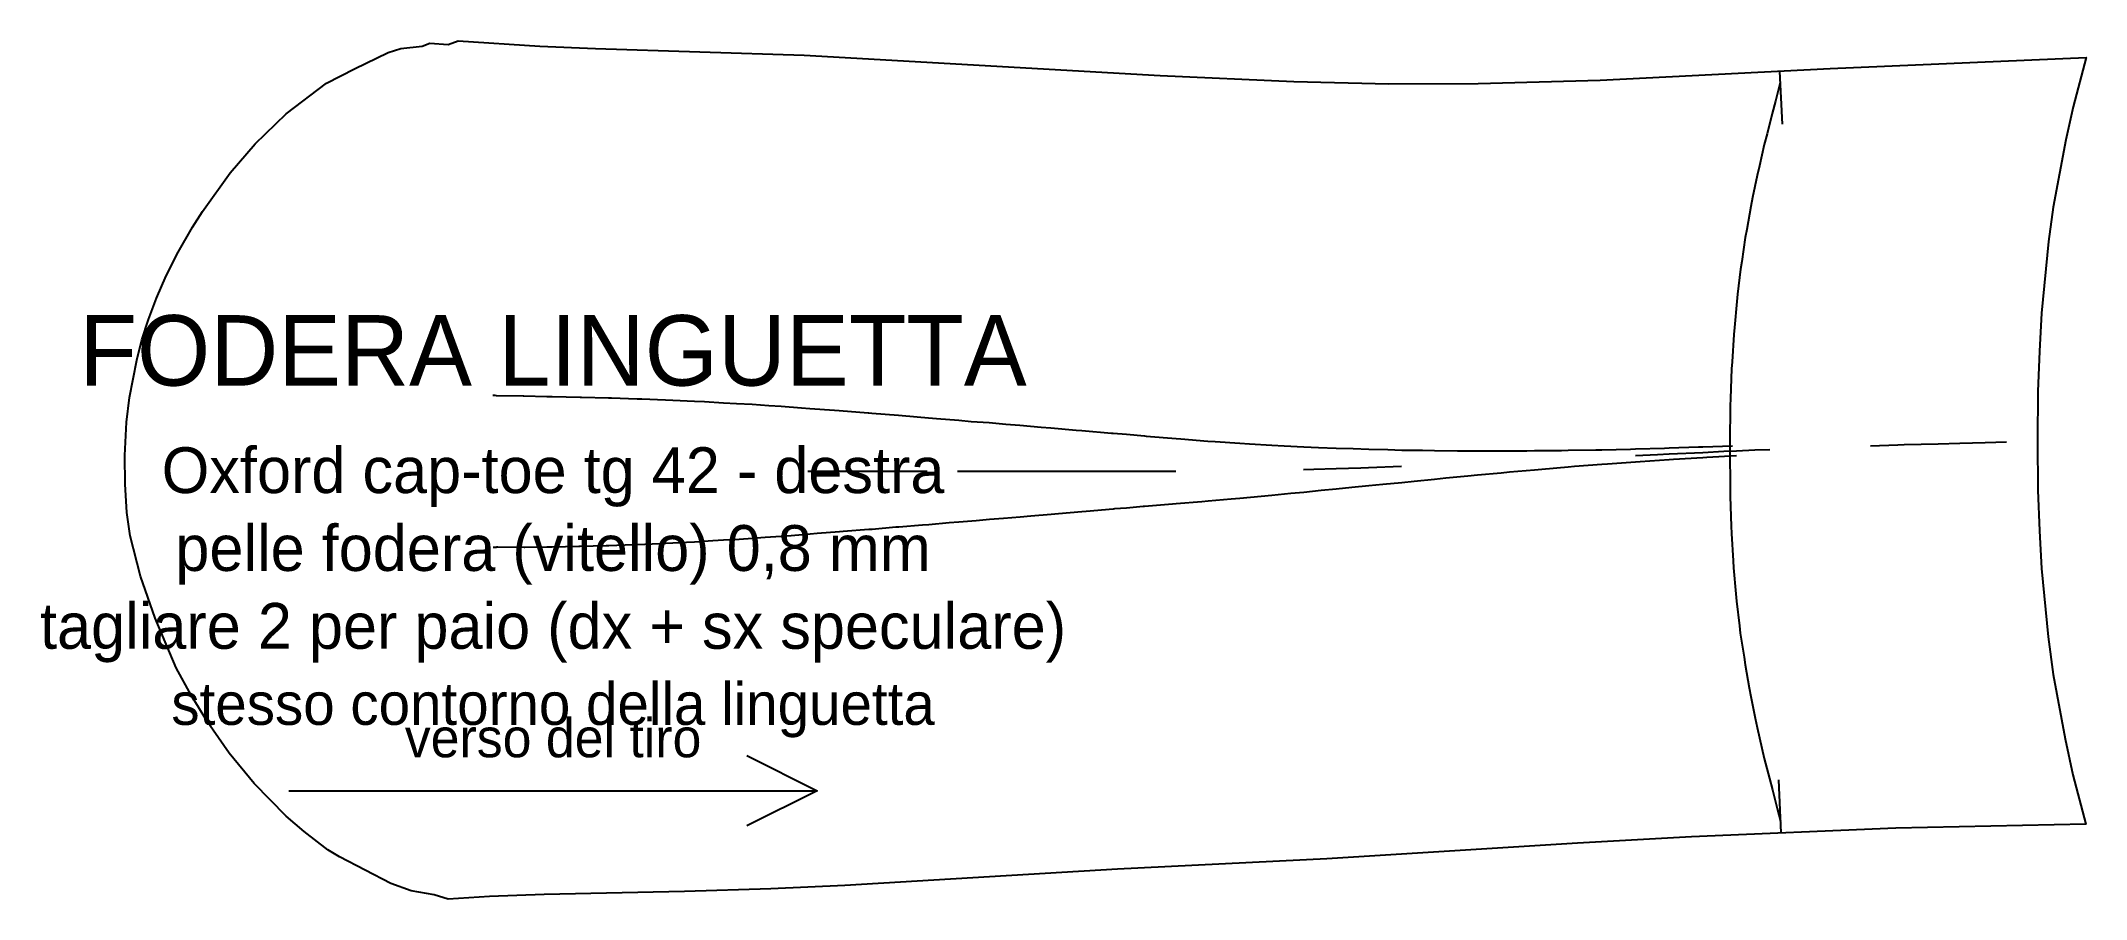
# Model space of a CAD drawing. Header units: millimetres. Extents: x -5 to 111, y 0 to 49.
import ezdxf
from ezdxf.enums import TextEntityAlignment as Align

# ---------------------------------------------------------------- set-up
doc = ezdxf.new("R2010")
doc.units = ezdxf.units.MM
doc.linetypes.add('CENTER', pattern=[5.08, 3.175, -0.635, 0.635, -0.635])
for name, color, linetype in [('ASSE', 6, 'CENTER'), ('RIFERIMENTO', 3, 'CONTINUOUS'), ('TACCHE', 7, 'CONTINUOUS'), ('TAGLIO', 7, 'CONTINUOUS'), ('TESTO', 7, 'CONTINUOUS')]:
    doc.layers.add(name, color=color, linetype=linetype)

msp = doc.modelspace()

# ---------------------------------------------------------------- linework, layer by layer
at = {"layer": 'ASSE'}
for points in [[(99.13, 25.74), (99.13, 25.74), (100.69, 25.78), (101.05, 25.8), (101.05, 25.8), (102.98, 25.85), (102.98, 25.85), (104.21, 25.89), (104.92, 25.91), (104.92, 25.91), (105.64, 25.93), (106.86, 25.96), (106.86, 25.96)], [(66.94, 24.39), (66.94, 24.39), (67.52, 24.4), (68.78, 24.44), (68.78, 24.44), (70.19, 24.49), (70.63, 24.5), (70.63, 24.5), (72.5, 24.57), (72.5, 24.57)], [(85.78, 25.18), (87.03, 25.24), (87.69, 25.28), (87.69, 25.28), (89.61, 25.36), (89.61, 25.36), (90.81, 25.42), (91.52, 25.45), (91.52, 25.45), (92.56, 25.5), (93.42, 25.53), (93.42, 25.53)], [(38.78, 24.29), (38.78, 24.29), (40.45, 24.29), (40.45, 24.29), (42.14, 24.29), (42.14, 24.29), (43.84, 24.29), (43.84, 24.29), (45.56, 24.29), (45.56, 24.29)], [(47.29, 24.29), (49.03, 24.29), (49.03, 24.29), (50.78, 24.29), (50.78, 24.29), (52.54, 24.29)], [(52.54, 24.29), (52.54, 24.29), (54.31, 24.29), (54.31, 24.29), (56.09, 24.29), (56.09, 24.29), (57.88, 24.29), (57.88, 24.29), (59.68, 24.29), (59.68, 24.29)]]:
    msp.add_lwpolyline(points, dxfattribs=at)
at = {"layer": 'RIFERIMENTO'}
for points in [[(94, 46.36), (93.73, 45.29), (93.54, 44.6), (93.26, 43.45), (93.1, 42.83), (92.82, 41.63), (92.7, 41.08), (92.44, 39.83), (92.34, 39.32), (92.1, 38.02), (92.02, 37.55), (91.82, 36.19), (91.75, 35.76), (91.58, 34.34), (91.54, 33.93), (91.4, 32.45), (91.37, 32.06), (91.27, 30.5), (91.24, 30.1), (91.19, 28.42), (91.17, 28.01), (91.15, 25.93), (91.14, 25.44), (91.16, 23.36), (91.17, 22.86), (91.22, 21.17), (91.24, 20.76), (91.34, 19.21), (91.36, 18.8), (91.49, 17.33), (91.53, 16.92), (91.69, 15.51), (91.74, 15.09), (91.95, 13.74), (92.01, 13.29), (92.25, 11.99), (92.34, 11.51), (92.59, 10.27), (92.7, 9.74), (92.97, 8.56), (93.1, 7.98), (93.39, 6.85), (93.56, 6.2), (93.83, 5.15), (94.03, 4.43)], [(20.9, 28.6), (21.01, 28.6), (21.09, 28.59), (22.62, 28.57), (22.66, 28.57), (23.96, 28.54), (24.25, 28.53), (24.26, 28.53), (25.85, 28.5), (25.93, 28.49), (27.47, 28.45), (27.63, 28.46), (29.09, 28.4), (29.36, 28.4), (30.71, 28.35), (31.12, 28.33), (32.35, 28.27), (32.91, 28.24), (33.99, 28.18), (34.73, 28.14), (35.63, 28.09), (36.57, 28.02), (37.27, 27.98), (38.42, 27.89), (38.91, 27.86), (40.3, 27.75), (40.57, 27.73), (42.22, 27.61), (42.25, 27.6), (42.43, 27.59), (43.94, 27.47), (44.14, 27.45), (45.64, 27.33), (46.1, 27.29), (47.36, 27.18), (48.06, 27.12), (49.09, 27.05), (50.04, 26.97), (50.83, 26.9), (52.04, 26.8), (52.59, 26.75), (54.03, 26.63), (54.35, 26.6), (56.03, 26.46), (56.12, 26.45), (56.88, 26.39), (57.9, 26.29), (58, 26.28), (59.7, 26.14), (59.96, 26.12), (61.51, 26), (61.91, 25.98), (63.32, 25.88), (63.87, 25.85), (65.13, 25.77), (65.83, 25.74), (66.95, 25.68), (67.78, 25.64), (68.79, 25.6), (69.75, 25.58), (70.64, 25.54), (71.72, 25.52), (72.51, 25.49), (73.69, 25.48), (74.38, 25.47), (75.67, 25.45), (76.27, 25.45), (77.64, 25.45), (78.16, 25.45), (79.61, 25.45), (80.06, 25.46), (81.58, 25.47), (81.96, 25.48), (83.54, 25.5), (83.88, 25.51), (85.5, 25.55), (85.79, 25.56), (87.44, 25.6), (87.7, 25.61), (89.37, 25.67), (89.62, 25.68), (91.29, 25.74)], [(91.52, 25.16), (89.84, 25.06), (89.62, 25.05), (87.95, 24.95), (87.7, 24.94), (86.06, 24.83), (85.79, 24.81), (84.19, 24.7), (83.88, 24.67), (82.33, 24.55), (81.96, 24.52), (80.47, 24.39), (80.06, 24.35), (78.64, 24.23), (78.16, 24.18), (76.81, 24.06), (76.27, 24.01), (75.01, 23.89), (74.38, 23.82), (73.21, 23.71), (72.51, 23.64), (71.44, 23.54), (70.64, 23.46), (69.68, 23.37), (68.79, 23.28), (67.94, 23.19), (66.95, 23.09), (66.22, 23.03), (65.13, 22.92), (64.53, 22.86), (63.32, 22.74), (62.83, 22.7), (61.52, 22.59), (61.16, 22.56), (59.71, 22.44), (59.49, 22.42), (57.91, 22.29), (57.83, 22.28), (56.88, 22.2), (56.2, 22.15), (56.13, 22.14), (54.6, 22.01), (54.35, 21.99), (53.02, 21.88), (52.6, 21.84), (51.45, 21.74), (50.84, 21.69), (49.89, 21.61), (49.1, 21.55), (48.35, 21.48), (47.37, 21.4), (46.82, 21.36), (45.65, 21.25), (45.29, 21.22), (43.95, 21.11), (43.78, 21.11), (42.44, 20.99), (42.28, 20.98), (42.26, 20.98), (40.79, 20.86), (40.58, 20.85), (39.31, 20.75), (38.92, 20.71), (37.84, 20.63), (37.28, 20.59), (36.36, 20.52), (35.64, 20.47), (34.88, 20.42), (34, 20.37), (33.39, 20.33), (32.36, 20.27), (31.89, 20.25), (30.72, 20.19), (30.38, 20.17), (29.1, 20.12), (28.86, 20.11), (27.48, 20.06), (27.33, 20.05), (25.86, 20.01), (25.79, 20.01), (24.26, 19.98), (24.26, 19.98), (23.97, 19.97), (22.71, 19.96), (22.67, 19.96), (21.18, 19.97), (21.1, 19.97), (21.09, 19.96), (20.92, 19.96)]]:
    msp.add_lwpolyline(points, dxfattribs=at)
at = {"layer": 'TACCHE'}
for points in [[(93.97, 46.99), (94.12, 43.99)], [(94.06, 3.77), (93.92, 6.77)]]:
    msp.add_lwpolyline(points, dxfattribs=at)
at = {"layer": 'TAGLIO'}
msp.add_lwpolyline([(17.32, 48.59), (18.36, 48.52), (18.93, 48.72), (23.56, 48.43), (26.72, 48.29), (38.58, 47.91), (58.79, 46.75), (66.38, 46.42), (71.78, 46.29), (76.86, 46.3), (83.79, 46.5), (96.84, 47.15), (111.37, 47.77), (110.64, 44.98), (110.22, 43.1), (109.51, 39.28), (109.24, 37.33), (108.84, 33.26), (108.72, 31.11), (108.64, 28.81), (108.62, 26.02), (108.64, 23.22), (108.72, 20.91), (108.84, 18.77), (109.22, 14.89), (109.51, 12.75), (110.18, 9.1), (110.63, 7.06), (111.36, 4.26), (100.57, 4.03), (88.97, 3.53), (82.5, 3.18), (68.26, 2.28), (56.37, 1.69), (40.88, 0.77), (36.68, 0.58), (31.79, 0.43), (23.81, 0.26), (20.71, 0.15), (18.36, 0), (17.57, 0.24), (16.27, 0.46), (15.11, 0.89), (12.2, 2.39), (11.53, 2.79), (10.18, 3.84), (9.16, 4.71), (7.34, 6.57), (5.93, 8.29), (4.72, 10.03), (3.77, 11.58), (2.91, 13.13), (1.72, 15.94), (0.9, 18.33), (0.31, 20.63), (0.12, 21.94), (0.02, 23.56), (0, 25.18), (0.1, 27.07), (0.26, 28.48), (0.68, 30.59), (0.97, 31.74), (1.34, 32.9), (1.8, 34.11), (2.35, 35.38), (3.04, 36.72), (3.85, 38.15), (4.41, 39.04), (5.98, 41.23), (7.4, 42.87), (9.16, 44.58), (11.46, 46.32), (13.04, 47.14), (14.95, 48.06), (15.67, 48.28), (16.89, 48.43), (17.32, 48.59)], dxfattribs=at)
at = {"layer": 'TESTO'}
for points in [[(35.32, 8.15), (39.32, 6.15), (35.32, 4.15)], [(9.32, 6.15), (39.32, 6.15)]]:
    msp.add_lwpolyline(points, dxfattribs=at)

# ---------------------------------------------------------------- texts
for s, height, p in [('FODERA LINGUETTA', 4, (24.32, 31.15)), ('Oxford cap-toe tg 42 - destra', 2.6, (24.32, 24.35)), ('pelle fodera (vitello) 0,8 mm', 2.6, (24.32, 19.93)), ('tagliare 2 per paio (dx + sx speculare)', 2.6, (24.32, 15.51)), ('stesso contorno della linguetta', 2.4, (24.32, 11.09)), ('verso del tiro', 2.2, (24.32, 9.15))]:
    msp.add_text(s, height=height, dxfattribs=at).set_placement(p, align=Align.MIDDLE_CENTER)

doc.saveas('drawing.dxf')
